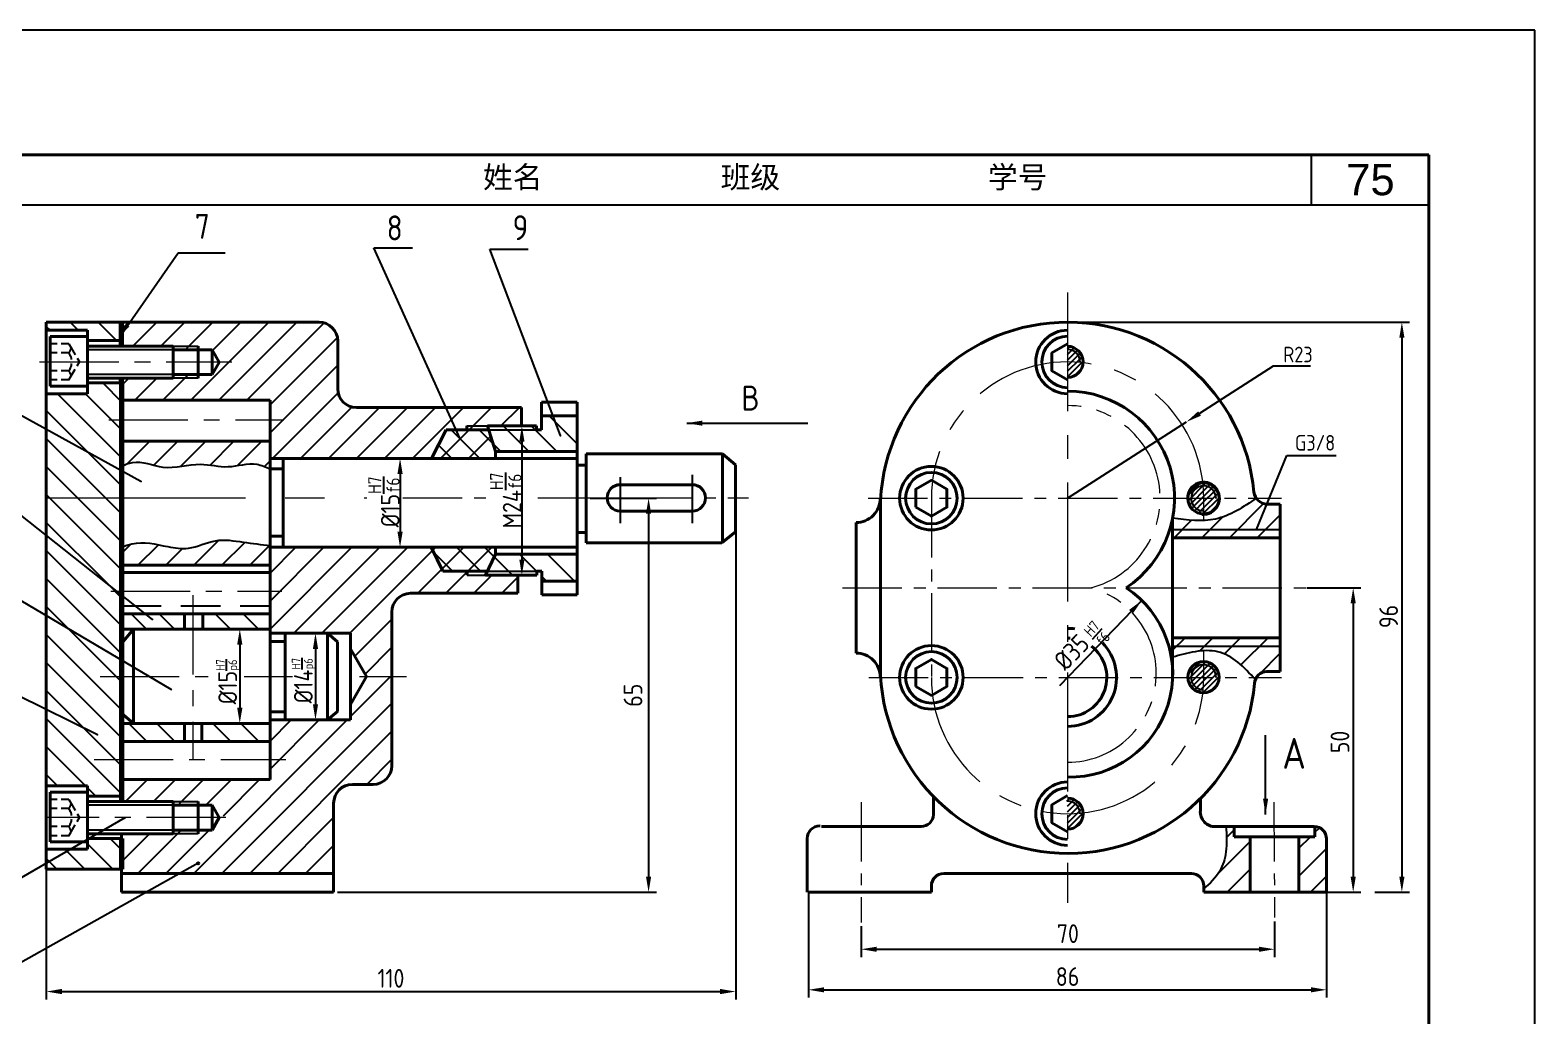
# Model space of a CAD drawing. Header units: millimetres. Extents: x 645 to 2308, y 762 to 2069.
# Drawn here: x 1630.9 to 1872.3, y 869.2 to 1027.3 of the extents above; entities that cross this region are included whole.
import ezdxf

# ---------------------------------------------------------------- set-up
doc = ezdxf.new("R2010")
doc.units = ezdxf.units.MM
doc.linetypes.add('CENTER', pattern=[50.8, 31.75, -6.35, 6.35, -6.35])
doc.linetypes.add('HIDDEN', pattern=[9.525, 6.35, -3.175])
for name, color, linetype in [('尺寸标注', 250, 'Continuous'), ('文字', 7, 'Continuous'), ('细实线', 7, 'Continuous'), ('虚', 7, 'HIDDEN'), ('虚线', 7, 'HIDDEN')]:
    doc.layers.add(name, color=color, linetype=linetype)
for name, color, linetype, lineweight in [('点划线', 7, 'CENTER', 15), ('粗实线', 7, 'Continuous', 40), ('细', 7, 'Continuous', 15)]:
    doc.layers.add(name, color=color, linetype=linetype, lineweight=lineweight)
doc.styles.add('汉字', font='gbenor.shx', dxfattribs={"bigfont": 'gbcbig.shx'})
doc.dimstyles.new('111', dxfattribs={"dimtxt": 3, "dimasz": 2.5, "dimexe": 1.25, "dimexo": 0.625, "dimgap": 1, "dimtad": 1, "dimdsep": 46, "dimtxsty": '汉字', "dimcen": 2.5, "dimadec": 0, "dimazin": 0, "dimtfac": 1, "dimtmove": 0, "dimatfit": 3, "dimfxl": 0, "dimarcsym": 0})
doc.dimstyles.new('ISO-25', dxfattribs={"dimtxt": 3, "dimasz": 2.5, "dimexe": 1.25, "dimexo": 0, "dimtad": 1, "dimdec": 0, "dimdsep": 46, "dimtxsty": '汉字', "dimcen": 2.5, "dimadec": 0, "dimazin": 0, "dimtfac": 1, "dimtdec": 0, "dimtmove": 0, "dimatfit": 3, "dimfxl": 0, "dimarcsym": 0})
doc.dimstyles.new('水平', dxfattribs={"dimtxt": 2.5, "dimasz": 2.5, "dimexe": 1.25, "dimexo": 0, "dimtad": 1, "dimtih": 1, "dimtoh": 1, "dimdsep": 46, "dimtxsty": 'Standard', "dimcen": 2.5, "dimadec": 0, "dimazin": 2, "dimtfac": 1, "dimtmove": 0, "dimatfit": 3, "dimfxl": 0, "dimarcsym": 0})
pattern_1 = [(45, (1210.4667, 63.708), (-2.245064, 2.245064), [])]

# ---------------------------------------------------------------- blocks, each defined once
blk = doc.blocks.new('*D248')
at = {"layer": 'Defpoints', "color": 0, "transparency": 16777216}
for p in [(1744.09, 946.8), (1633.5, 892.75), (1744.09, 873.13)]:
    blk.add_point(p, dxfattribs=at)
at = {"layer": '细实线', "color": 0, "lineweight": -2, "transparency": 16777216}
for p, q in [((1744.09, 946.8), (1744.09, 871.88)), ((1633.5, 892.75), (1633.5, 871.88)), ((1636, 873.13), (1741.59, 873.13))]:
    blk.add_line(p, q, dxfattribs=at)
at = {"layer": '细实线', "color": 0, "transparency": 16777216}
for points in [[(1636, 873.55), (1636, 872.71), (1633.5, 873.13)], [(1741.59, 873.55), (1741.59, 872.71), (1744.09, 873.13)]]:
    blk.add_solid(points, dxfattribs=at)
at = {"layer": '细实线', "color": 0, "transparency": 16777216, "insert": (1688.79, 875.25), "char_height": 3, "attachment_point": 5, "style": '汉字'}
blk.add_mtext('110', dxfattribs=at)
blk = doc.blocks.new('*D249')
at = {"layer": 'Defpoints', "color": 0, "transparency": 16777216}
for p in [(1664.2, 931.22), (1664.2, 916.12), (1664.54, 916.12)]:
    blk.add_point(p, dxfattribs=at)
at = {"layer": '细实线', "color": 0, "lineweight": -2, "transparency": 16777216}
for p, q in [((1664.2, 931.22), (1665.79, 931.22)), ((1664.54, 928.72), (1664.54, 918.62)), ((1664.2, 916.12), (1665.79, 916.12))]:
    blk.add_line(p, q, dxfattribs=at)
at = {"layer": '细实线', "color": 0, "transparency": 16777216}
for points in [[(1664.12, 928.72), (1664.96, 928.72), (1664.54, 931.22)], [(1664.12, 918.62), (1664.96, 918.62), (1664.54, 916.12)]]:
    blk.add_solid(points, dxfattribs=at)
at = {"layer": '细实线', "color": 0, "transparency": 16777216, "insert": (1662.42, 922.79), "char_height": 3, "attachment_point": 5, "rotation": 90, "style": '汉字'}
blk.add_mtext('%%C15{\\H0.46667x;\\SH7/p6;}', dxfattribs=at)
blk = doc.blocks.new('*D250')
at = {"layer": 'Defpoints', "color": 0, "transparency": 16777216}
for p in [(1678.62, 930.56), (1676.68, 916.69), (1678.62, 916.69)]:
    blk.add_point(p, dxfattribs=at)
at = {"layer": '细实线', "color": 0, "lineweight": -2, "transparency": 16777216}
for p, q in [((1678.62, 930.56), (1675.43, 930.56)), ((1676.68, 928.06), (1676.68, 919.19)), ((1678.62, 916.69), (1675.43, 916.69))]:
    blk.add_line(p, q, dxfattribs=at)
at = {"layer": '细实线', "color": 0, "transparency": 16777216}
for points in [[(1676.27, 928.06), (1677.1, 928.06), (1676.68, 930.56)], [(1676.27, 919.19), (1677.1, 919.19), (1676.68, 916.69)]]:
    blk.add_solid(points, dxfattribs=at)
at = {"layer": '细实线', "color": 0, "transparency": 16777216, "insert": (1674.56, 922.97), "char_height": 3, "attachment_point": 5, "rotation": 90, "style": '汉字'}
blk.add_mtext('%%C14{\\H0.46667x;\\SH7/p6;}', dxfattribs=at)
blk = doc.blocks.new('*D251')
at = {"layer": 'Defpoints', "color": 0, "transparency": 16777216}
for p in [(1687.3, 958.58), (1687.3, 944.36), (1690.25, 944.36)]:
    blk.add_point(p, dxfattribs=at)
at = {"layer": '细实线', "color": 0, "lineweight": -2, "transparency": 16777216}
for p, q in [((1687.3, 958.58), (1691.5, 958.58)), ((1690.25, 956.08), (1690.25, 946.86)), ((1687.3, 944.36), (1691.5, 944.36))]:
    blk.add_line(p, q, dxfattribs=at)
at = {"layer": '细实线', "color": 0, "transparency": 16777216}
for points in [[(1689.83, 956.08), (1690.67, 956.08), (1690.25, 958.58)], [(1689.83, 946.86), (1690.67, 946.86), (1690.25, 944.36)]]:
    blk.add_solid(points, dxfattribs=at)
at = {"layer": '细实线', "color": 0, "transparency": 16777216, "insert": (1687.66, 951.63), "char_height": 3, "attachment_point": 5, "rotation": 90, "style": '汉字'}
blk.add_mtext('%%C15{\\H0.7x;\\SH7/f6;}', dxfattribs=at)
blk = doc.blocks.new('*D252')
at = {"layer": 'Defpoints', "color": 0, "transparency": 16777216}
for p in [(1838.88, 891.11), (1755.78, 889.05), (1838.88, 873.41)]:
    blk.add_point(p, dxfattribs=at)
at = {"layer": '细实线', "color": 0, "lineweight": -2, "transparency": 16777216}
for p, q in [((1838.88, 891.11), (1838.88, 872.16)), ((1755.78, 889.05), (1755.78, 872.16)), ((1758.28, 873.41), (1836.38, 873.41))]:
    blk.add_line(p, q, dxfattribs=at)
at = {"layer": '细实线', "color": 0, "transparency": 16777216}
for points in [[(1758.28, 873.82), (1758.28, 872.99), (1755.78, 873.41)], [(1836.38, 873.82), (1836.38, 872.99), (1838.88, 873.41)]]:
    blk.add_solid(points, dxfattribs=at)
at = {"layer": '细实线', "color": 0, "transparency": 16777216, "insert": (1797.33, 875.53), "char_height": 3, "attachment_point": 5, "style": '汉字'}
blk.add_mtext('86', dxfattribs=at)
blk = doc.blocks.new('*D253')
at = {"layer": 'Defpoints', "color": 0, "transparency": 16777216}
for p in [(1835.71, 937.85), (1838.88, 889.05), (1843.15, 889.05)]:
    blk.add_point(p, dxfattribs=at)
at = {"layer": '细实线', "color": 0, "lineweight": -2, "transparency": 16777216}
for p, q in [((1835.71, 937.85), (1844.4, 937.85)), ((1843.15, 935.35), (1843.15, 891.55)), ((1838.88, 889.05), (1844.4, 889.05))]:
    blk.add_line(p, q, dxfattribs=at)
at = {"layer": '细实线', "color": 0, "transparency": 16777216}
for points in [[(1842.74, 935.35), (1843.57, 935.35), (1843.15, 937.85)], [(1842.74, 891.55), (1843.57, 891.55), (1843.15, 889.05)]]:
    blk.add_solid(points, dxfattribs=at)
at = {"layer": '细实线', "color": 0, "transparency": 16777216, "insert": (1841.03, 913.14), "char_height": 3, "attachment_point": 5, "rotation": 90, "style": '汉字'}
blk.add_mtext('50', dxfattribs=at)
blk = doc.blocks.new('*D254')
at = {"layer": 'Defpoints', "color": 0, "transparency": 16777216}
for p in [(1797.33, 980.43), (1846.63, 889.05), (1850.96, 889.05)]:
    blk.add_point(p, dxfattribs=at)
at = {"layer": '细实线', "color": 0, "lineweight": -2, "transparency": 16777216}
for p, q in [((1797.33, 980.43), (1852.21, 980.43)), ((1850.96, 977.93), (1850.96, 891.55)), ((1846.63, 889.05), (1852.21, 889.05))]:
    blk.add_line(p, q, dxfattribs=at)
at = {"layer": '细实线', "color": 0, "transparency": 16777216}
for points in [[(1850.55, 977.93), (1851.38, 977.93), (1850.96, 980.43)], [(1850.55, 891.55), (1851.38, 891.55), (1850.96, 889.05)]]:
    blk.add_solid(points, dxfattribs=at)
at = {"layer": '细实线', "color": 0, "transparency": 16777216, "insert": (1848.84, 933.26), "char_height": 3, "attachment_point": 5, "rotation": 90, "style": '汉字'}
blk.add_mtext('96', dxfattribs=at)
blk = doc.blocks.new('*D256')
at = {"layer": 'Defpoints', "color": 0, "transparency": 16777216}
for p in [(1816.4, 964.44), (1797.33, 952.22)]:
    blk.add_point(p, dxfattribs=at)
at = {"layer": '细实线', "color": 0, "lineweight": -2, "transparency": 16777216}
for p, q in [((1830.34, 973.37), (1818.51, 965.79)), ((1836.32, 973.37), (1830.34, 973.37)), ((1797.33, 952.22), (1816.4, 964.44))]:
    blk.add_line(p, q, dxfattribs=at)
at = {"layer": '细实线', "color": 0, "transparency": 16777216}
blk.add_solid([(1818.28, 966.14), (1818.73, 965.44), (1816.4, 964.44)], dxfattribs=at)
at = {"layer": '细实线', "color": 0, "transparency": 16777216, "insert": (1834.3, 975.25), "char_height": 2.5, "attachment_point": 5, "style": '汉字'}
blk.add_mtext('R23', dxfattribs=at)
blk = doc.blocks.new('*D267')
at = {"layer": 'Defpoints', "color": 0, "ltscale": 0.4, "transparency": 16777216}
for p in [(1720.1, 952.22), (1679.6, 889.05), (1730.12, 889.05)]:
    blk.add_point(p, dxfattribs=at)
at = {"layer": '细实线', "color": 0, "lineweight": -2, "ltscale": 0.4, "transparency": 16777216}
for p, q in [((1720.73, 952.22), (1731.37, 952.22)), ((1730.12, 949.72), (1730.12, 891.55)), ((1680.22, 889.05), (1731.37, 889.05))]:
    blk.add_line(p, q, dxfattribs=at)
at = {"layer": '细实线', "color": 0, "ltscale": 0.4, "transparency": 16777216}
for points in [[(1729.7, 949.72), (1730.53, 949.72), (1730.12, 952.22)], [(1729.7, 891.55), (1730.53, 891.55), (1730.12, 889.05)]]:
    blk.add_solid(points, dxfattribs=at)
at = {"layer": '细实线', "color": 0, "ltscale": 0.4, "transparency": 16777216, "insert": (1727.62, 920.63), "char_height": 3, "attachment_point": 5, "rotation": 90, "style": '汉字'}
blk.add_mtext('65', dxfattribs=at)
blk = doc.blocks.new('*D268')
at = {"layer": 'Defpoints', "color": 0, "ltscale": 0.4, "transparency": 16777216}
for p in [(1764.22, 884.21), (1830.53, 885), (1830.53, 879.91)]:
    blk.add_point(p, dxfattribs=at)
at = {"layer": '细实线', "color": 0, "lineweight": -2, "ltscale": 0.4, "transparency": 16777216}
for p, q in [((1764.22, 883.59), (1764.22, 878.66)), ((1830.53, 884.37), (1830.53, 878.66)), ((1766.72, 879.91), (1828.03, 879.91))]:
    blk.add_line(p, q, dxfattribs=at)
at = {"layer": '细实线', "color": 0, "ltscale": 0.4, "transparency": 16777216}
for points in [[(1766.72, 880.32), (1766.72, 879.49), (1764.22, 879.91)], [(1828.03, 880.32), (1828.03, 879.49), (1830.53, 879.91)]]:
    blk.add_solid(points, dxfattribs=at)
at = {"layer": '细实线', "color": 0, "ltscale": 0.4, "transparency": 16777216, "insert": (1797.38, 882.41), "char_height": 3, "attachment_point": 5, "style": '汉字'}
blk.add_mtext('70', dxfattribs=at)
blk = doc.blocks.new('*D403')
at = {"layer": 'Defpoints', "color": 0, "transparency": 16777216}
for p in [(1706.81, 963.79), (1706.81, 939.88), (1709.79, 939.88)]:
    blk.add_point(p, dxfattribs=at)
at = {"layer": '细实线', "color": 0, "lineweight": -2, "transparency": 16777216}
for p, q in [((1706.81, 963.79), (1711.04, 963.79)), ((1709.79, 961.29), (1709.79, 942.38)), ((1706.81, 939.88), (1711.04, 939.88))]:
    blk.add_line(p, q, dxfattribs=at)
at = {"layer": '细实线', "color": 0, "transparency": 16777216}
for points in [[(1709.38, 961.29), (1710.21, 961.29), (1709.79, 963.79)], [(1709.38, 942.38), (1710.21, 942.38), (1709.79, 939.88)]]:
    blk.add_solid(points, dxfattribs=at)
at = {"layer": '细实线', "color": 0, "transparency": 16777216, "insert": (1707.21, 951.84), "char_height": 3, "attachment_point": 5, "rotation": 90, "style": '汉字'}
blk.add_mtext('M24{\\H0.7x;\\SH7/f6;}', dxfattribs=at)

msp = doc.modelspace()

# ---------------------------------------------------------------- hatches: boundary and pattern name
at = {"layer": '细实线'}
h = msp.add_hatch(dxfattribs=at)
h.set_pattern_fill('ANSI31', angle=90)
h.paths.add_polyline_path([(1645.5746, 980.1285), (1645.2726, 980.4305), (1633.5011, 980.4305), (1633.5011, 979.1493), (1640.1351, 979.1493), (1640.1351, 977.4793), (1645.5746, 977.4793)])
h.paths.add_polyline_path([(1645.5746, 970.6886), (1640.1351, 970.6886), (1640.1351, 968.9683), (1633.5011, 968.9683), (1633.5011, 963.248), (1645.5746, 956.6061)])
h.paths.add_polyline_path([(1645.5746, 956.6061), (1633.5011, 963.248), (1633.5011, 946.2673), (1644.8111, 937.3221), (1645.5746, 937.3221)])
h.paths.add_polyline_path([(1645.5746, 936.7182), (1633.5011, 946.2673), (1633.5011, 933.3642), (1645.5746, 926.2427)])
h.paths.add_polyline_path([(1645.5746, 926.2427), (1633.5011, 933.3642), (1633.5011, 906.13), (1640.1351, 906.13), (1640.1351, 904.7458), (1640.4208, 904.46), (1645.5746, 904.46)])
h.paths.add_polyline_path([(1645.5746, 897.6693), (1640.419, 897.6693), (1640.1765, 897.5292), (1640.1351, 897.4878), (1640.1351, 895.949), (1637.4406, 895.949), (1633.5011, 893.6736), (1633.5011, 892.7727), (1645.5746, 892.7727)])
h.paths.add_polyline_path([(1637.4406, 895.949), (1633.5011, 895.949), (1633.5011, 893.6736)], flags=17)
h = msp.add_hatch(dxfattribs=at)
h.set_pattern_fill('ANSI31', style=0)
h.set_pattern_definition(pattern_1)
h.paths.add_polyline_path([(1657.8421, 976.5947), (1653.8701, 976.5947), (1653.8701, 976.0202), (1657.8421, 976.0202)])
h.paths.add_polyline_path([(1657.8421, 972.0288), (1653.8701, 972.0288), (1653.8701, 971.4318), (1657.8421, 971.4318)])
h = msp.add_hatch(dxfattribs=at)
h.set_pattern_fill('ANSI31', scale=0.2)
h.set_pattern_definition([(45, (-21.81627, 50.5442), (-0.4490128, 0.4490128), [])])
h.paths.add_polyline_path([(1797.3289, 976.5588), (1797.3289, 976.0588, -0.41811326), (1799.3287, 974.0322), (1799.8288, 974.0322, 0.00265918), (1799.8289, 974.0588, 0.41421356)])
edge = h.paths.add_edge_path()
edge.add_line((1797.3289, 976.0588), (1797.3289, 974.0322))
edge.add_line((1797.3289, 974.0322), (1799.3287, 974.0322))
edge.add_arc((1797.3289, 974.0588), 2, 359.238195, 450)
edge = h.paths.add_edge_path()
edge.add_line((1797.3289, 974.0322), (1797.3289, 972.9405))
edge.add_arc((1775.5126, 974.0322), 21.8436, 357.13533, 360)
edge.add_line((1797.3562, 974.0322), (1797.3289, 974.0322))
edge = h.paths.add_edge_path()
edge.add_line((1797.3289, 972.9405), (1797.3289, 971.5588))
edge.add_arc((1797.3289, 974.0588), 2.5, 270, 359.390562)
edge.add_line((1799.8288, 974.0322), (1797.3562, 974.0322))
edge.add_arc((1775.5126, 974.0322), 21.8436, -2.86467, 0, ccw=False)
h = msp.add_hatch(dxfattribs=at)
h.set_pattern_fill('ANSI31', style=0)
h.set_pattern_definition(pattern_1)
h.paths.add_polyline_path([(1704.4453, 963.1808), (1704.2518, 963.7921), (1709.7216, 963.7921), (1709.7216, 966.7517), (1697.4801, 966.7517), (1699.0763, 963.1808)])
at = {"layer": '细实线', "ltscale": 0.4}
for points in [[(1699.7228, 961.7335, 1), (1700.0585, 961.7335, 1)], [(1715.8214, 962.2434, 1), (1716.1572, 962.2434, 1)], [(1702.8796, 958.5767, 1), (1703.2153, 958.5767, 1)], [(1648.5202, 954.8933, 1), (1648.856, 954.8933, 1)], [(1650.3709, 932.792, 1), (1650.7066, 932.792, 1)], [(1653.3685, 921.5464, 1), (1653.7042, 921.5464, 1)], [(1641.5209, 914.2809, 1), (1641.8567, 914.2809, 1)], [(1645.9377, 900.9538, 1), (1646.2734, 900.9538, 1)], [(1657.6891, 893.6881, 1), (1658.0249, 893.6881, 1)]]:
    msp.add_hatch(color=7, dxfattribs=at).paths.add_polyline_path(points)
at = {"layer": '细实线'}
h = msp.add_hatch(dxfattribs=at)
h.set_pattern_fill('ANSI31', scale=0.2)
h.set_pattern_definition([(45, (0, 28.67407), (-0.4490128, 0.4490128), [])])
h.paths.add_polyline_path([(1817.1453, 952.1621), (1821.145, 952.1621, 1.01338519)])
h.paths.add_polyline_path([(1819.1452, 954.1887), (1819.1452, 954.6887, 0.41421356), (1816.6452, 952.1887, 0.00265918), (1816.6453, 952.1621), (1817.1453, 952.1621, -0.41811326)])
h.paths.add_polyline_path([(1819.1452, 954.6887), (1819.1452, 954.1887, -0.41811326), (1821.145, 952.1621), (1821.645, 952.1621, 0.00265918), (1821.6452, 952.1887, 0.41421356)])
h.paths.add_polyline_path([(1821.645, 952.1621), (1819.1725, 952.1621, -0.02834727), (1819.0323, 949.6912, 0.42436631)])
h.paths.add_polyline_path([(1819.1725, 952.1621), (1817.1453, 952.1621, 0.40130543), (1819.0832, 950.1896, 0.02260937)])
h.paths.add_polyline_path([(1817.1453, 952.1621), (1816.6453, 952.1621, 0.39795944), (1819.0323, 949.6912, 0.00573423), (1819.0832, 950.1896, -0.40130543)])
h = msp.add_hatch(dxfattribs=at)
h.set_pattern_fill('ANSI31', scale=0.99, style=0)
h.set_pattern_definition([(45, (1216.117, 71.9613), (-2.222613, 2.222613), [])])
edge = h.paths.add_edge_path()
edge.add_line((1829.3219, 924.4326), (1831.4622, 924.4326))
edge.add_line((1831.4622, 924.4326), (1831.4622, 928.5122))
edge.add_line((1831.4622, 928.5122), (1814.1912, 928.5188))
edge.add_line((1814.1912, 928.5188), (1814.1912, 926.7182))
edge.add_spline(control_points=[(1814.1912, 926.7182), (1815.3743, 927.066), (1817.7135, 927.7333), (1822.755, 927.9921), (1825.4168, 925.3383), (1827.1447, 923.488)], knot_values=[0.57341825, 0.57341825, 0.57341825, 0.57341825, 4.33159129, 7.97932881, 15.13500375, 15.13500375, 15.13500375, 15.13500375], degree=3, periodic=0)
edge.add_line((1827.1447, 923.488), (1827.6341, 923.488))
edge.add_arc((1829.3219, 922.4526), 1.98, 90, 148.472731, ccw=False)
h.paths.add_polyline_path([(1831.4622, 928.5122), (1831.4622, 929.8355), (1814.1912, 929.8412), (1814.1912, 928.5188)])
h.paths.add_polyline_path([(1814.1912, 947.191), (1814.1912, 945.8677), (1831.4622, 945.8677), (1831.4622, 947.191)])
edge = h.paths.add_edge_path()
edge.add_line((1831.4622, 947.191), (1831.4622, 951.2706))
edge.add_line((1831.4622, 951.2706), (1829.3219, 951.2706))
edge.add_arc((1829.3219, 953.2506), 1.98, 211.527269, 270, ccw=False)
edge.add_spline(control_points=[(1827.6341, 952.2152), (1825.5194, 950.7968), (1823.4046, 949.3784), (1821.0826, 948.8697)], knot_values=[0, 0, 0, 0, 7.43055773, 7.43055773, 7.43055773, 7.43055773], degree=3, periodic=0)
edge.add_arc((1819.9847, 952.2152), 3.5211, 269.920193, 288.168489, ccw=False)
edge.add_spline(control_points=[(1819.9798, 948.6942), (1818.1204, 948.5004), (1816.1558, 948.7688), (1814.1912, 949.0372)], knot_values=[8.59167407, 8.59167407, 8.59167407, 8.59167407, 14.39371003, 14.39371003, 14.39371003, 14.39371003], degree=3, periodic=0)
edge.add_line((1814.1912, 949.0372), (1814.1912, 947.191))
edge.add_line((1814.1912, 947.191), (1831.4622, 947.191))
h = msp.add_hatch(dxfattribs=at)
h.set_pattern_fill('ANSI31', scale=0.2)
h.paths.add_polyline_path([(1817.1453, 923.488), (1821.145, 923.488, 1.01338519)])
h.paths.add_polyline_path([(1819.1452, 925.5146), (1819.1452, 926.0146, 0.41421356), (1816.6452, 923.5146, 0.00265918), (1816.6453, 923.488), (1817.1453, 923.488, -0.41811326)])
h.paths.add_polyline_path([(1819.1452, 926.0146), (1819.1452, 925.5146, -0.41811326), (1821.145, 923.488), (1821.645, 923.488, 0.00265918), (1821.6452, 923.5146, 0.41421356)])
h.paths.add_polyline_path([(1821.645, 923.488), (1819.1725, 923.488, -0.02834727), (1819.0323, 921.0171, 0.42436631)])
h.paths.add_polyline_path([(1819.1725, 923.488), (1817.1453, 923.488, 0.40130543), (1819.0832, 921.5155, 0.02260937)])
h.paths.add_polyline_path([(1817.1453, 923.488), (1816.6453, 923.488, 0.39795944), (1819.0323, 921.0171, 0.00573423), (1819.0832, 921.5155, -0.40130543)])
h = msp.add_hatch(dxfattribs=at)
h.set_pattern_fill('ANSI31', style=0)
h.set_pattern_definition(pattern_1)
h.paths.add_polyline_path([(1657.8421, 903.5754), (1653.8701, 903.5754), (1653.8701, 903.0009), (1657.8421, 903.0009)])
h.paths.add_polyline_path([(1657.8421, 899.0094), (1653.8701, 899.0094), (1653.8701, 898.4124), (1657.8421, 898.4124)])
at = {"layer": '细实线', "ltscale": 0.4}
h = msp.add_hatch(dxfattribs=at)
h.set_pattern_fill('ANSI31', scale=0.99, style=0)
h.set_pattern_definition([(45, (-270.241, -48.3838), (-2.2226134, 2.2226134), [])])
edge = h.paths.add_edge_path()
edge.add_spline(control_points=[(1822.74, 899.5798), (1822.8311, 898.2228), (1822.9944, 895.7929), (1821.9007, 892.0862), (1820.1332, 890.4518), (1819.1671, 889.5584)], knot_values=[0, 0, 0, 0, 4.10879703, 7.3572168, 11.27318026, 11.27318026, 11.27318026, 11.27318026], degree=3, periodic=0)
edge.add_line((1819.1671, 889.5584), (1819.1671, 889.0503))
edge.add_line((1819.1671, 889.0503), (1826.6312, 889.0503))
edge.add_line((1826.6312, 889.0503), (1826.6312, 897.9321))
edge.add_line((1826.6312, 897.9321), (1824.047, 897.9321))
edge.add_line((1824.047, 897.9321), (1824.047, 899.5798))
edge.add_line((1824.047, 899.5798), (1822.74, 899.5798))
h.paths.add_polyline_path([(1834.4366, 889.0503), (1838.8781, 889.0503), (1838.8781, 897.5998, 0.39615884), (1837.0208, 899.576), (1837.0208, 897.9321), (1834.4366, 897.9321)])

# ---------------------------------------------------------------- linework, layer by layer
at = {"layer": '点划线', "color": 7, "ltscale": 0.6}
for p, q in [((1797.3289, 985.2033), (1797.3289, 929.1643)), ((1797.3289, 924.2558), (1797.3289, 887.3568))]:
    msp.add_line(p, q, dxfattribs=at)
at = {"layer": '点划线', "color": 7, "ltscale": 0.4}
for p, q in [((1632.4348, 974.0588), (1663.2465, 974.0588)), ((1643.5253, 964.774), (1671.6093, 964.774)), ((1643.8552, 937.3221), (1671.2857, 937.3221)), ((1657.0236, 936.6732), (1657.0236, 910.3159)), ((1642.1235, 923.6233), (1659.4907, 923.6233)), ((1665.2407, 923.6233), (1673.0043, 923.6233)), ((1683.7272, 923.6233), (1691.2877, 923.6233)), ((1641.1732, 910.3159), (1671.9069, 910.3159)), ((1662.2769, 901.0051), (1633.6035, 901.0051))]:
    msp.add_line(p, q, dxfattribs=at)
at = {"layer": '点划线', "color": 7}
msp.add_line((1633.695, 952.2677), (1684.9459, 952.2677), dxfattribs=at)
at = {"layer": '点划线', "color": 7, "ltscale": 0.3}
for p, q in [((1690.6959, 952.2677), (1705.6388, 952.2677)), ((1712.3403, 952.2677), (1746.126, 952.2677)), ((1765.3446, 952.2152), (1831.6758, 952.2152)), ((1775.4853, 952.2152), (1775.4853, 923.488)), ((1819.1452, 952.1887), (1819.1452, 948.6369)), ((1761.2347, 937.8516), (1835.7075, 937.8516)), ((1819.1452, 927.7573), (1819.1452, 923.5146)), ((1765.4402, 923.488), (1831.6758, 923.488)), ((1764.2167, 903.5063), (1764.2167, 884.2148)), ((1830.4411, 903.5063), (1830.5339, 884.9983))]:
    msp.add_line(p, q, dxfattribs=at)
at = {"layer": '点划线', "color": 7, "ltscale": 0.6}
for centre, start, end in [((1797.3289, 952.2152), 0, 180), ((1797.3289, 923.488), 180, 0)]:
    msp.add_arc(centre, 21.8436, start, end, dxfattribs=at)
at = {"layer": '点划线', "color": 7, "ltscale": 0.4}
for centre, radius, start, end in [((1797.3289, 952.2152), 14.8483, 284.679699, 90), ((1797.3289, 924.1255), 14.2325, 270, 74.669874)]:
    msp.add_arc(centre, radius, start, end, dxfattribs=at)
at = {"layer": '粗实线', "color": 7}
for p, q in [((1855.3025, 1007.2513), (1530.3025, 1007.2513)), ((1855.3025, 779.2513), (1855.3025, 1007.2513)), ((1633.5011, 980.4305), (1677.2498, 980.4305)), ((1633.5011, 963.248), (1633.5011, 980.4305)), ((1633.5011, 979.1493), (1640.1351, 979.1493)), ((1640.1351, 978.1281), (1634.1351, 978.1281)), ((1634.1351, 978.1281), (1634.1351, 970.1663)), ((1640.1351, 979.1493), (1640.1351, 968.9683)), ((1640.1351, 977.4793), (1645.5746, 977.4793)), ((1645.5746, 976.5947), (1640.1351, 976.5947)), ((1640.1351, 976.5947), (1653.8701, 976.5947)), ((1645.5746, 977.4793), (1645.5746, 976.5947)), ((1653.8701, 976.5947), (1653.8701, 972.2044)), ((1657.8421, 976.0202), (1653.8701, 976.0202)), ((1657.8421, 976.5947), (1657.8421, 971.4318)), ((1657.8421, 976.0202), (1660.099, 976.0202)), ((1660.099, 976.0202), (1660.099, 972.0288)), ((1660.099, 976.0202), (1661.2512, 974.0245)), ((1680.2498, 977.4305), (1680.2498, 969.7517)), ((1660.099, 972.0288), (1661.271, 974.0588)), ((1653.8701, 971.4318), (1640.1351, 971.4318)), ((1640.1351, 970.6886), (1645.5746, 970.6886)), ((1653.8701, 972.2044), (1653.8701, 971.4318)), ((1657.8421, 972.0288), (1653.8701, 972.0288)), ((1660.099, 972.0288), (1657.8421, 972.0288)), ((1633.5011, 898.0148), (1633.5011, 970.1407)), ((1640.1351, 968.9683), (1633.5011, 968.9683)), ((1634.1351, 970.1663), (1640.1351, 970.1663)), ((1645.5746, 967.9151), (1669.399, 967.9151)), ((1669.399, 967.9151), (1669.399, 907.107)), ((1683.2498, 966.7517), (1709.7216, 966.7517)), ((1709.7216, 966.7517), (1709.7216, 963.7921)), ((1712.9289, 967.6215), (1718.6503, 967.6215)), ((1712.9289, 963.7921), (1712.9289, 967.6215)), ((1718.6503, 967.6215), (1718.6503, 936.7436)), ((1700.9501, 963.7921), (1700.9501, 963.1808)), ((1704.2518, 963.7921), (1705.5469, 959.7)), ((1704.2518, 963.7921), (1712.1126, 963.7921)), ((1712.1126, 963.7921), (1712.1126, 963.1808)), ((1712.9289, 965.401), (1718.6503, 965.401)), ((1712.9289, 963.1808), (1712.9289, 963.7921)), ((1645.5746, 961.3411), (1669.399, 961.3411)), ((1695.2831, 958.5767), (1697.6273, 963.1808)), ((1697.6273, 963.1808), (1704.4453, 963.1808)), ((1712.1126, 963.1808), (1712.9289, 963.1808)), ((1669.399, 958.5767), (1718.6503, 958.5767)), ((1671.4913, 958.5767), (1671.4913, 944.3596)), ((1705.5469, 958.5767), (1705.5469, 959.7)), ((1705.5469, 959.7), (1718.6503, 959.7)), ((1720.1025, 957.498), (1720.1025, 959.3037)), ((1720.1025, 959.3037), (1742.003, 959.3037)), ((1742.003, 959.3037), (1744.0888, 957.5675)), ((1742.003, 959.3037), (1742.003, 945.1752)), ((1669.399, 956.8983), (1671.4913, 956.8983)), ((1718.6503, 957.498), (1720.1025, 957.498)), ((1720.1025, 957.498), (1720.1025, 945.0667)), ((1744.0888, 957.5675), (1744.0888, 946.8029)), ((1725.5793, 954.3822), (1737.137, 954.3822)), ((1767.2992, 952.2152), (1767.2992, 937.8516)), ((1831.4622, 951.2706), (1829.3219, 951.2706)), ((1831.4622, 951.2706), (1831.4622, 937.8516)), ((1725.5793, 950.1532), (1737.137, 950.1532)), ((1814.1912, 949.0372), (1814.1912, 923.488)), ((1720.1025, 946.7325), (1718.6503, 946.7325)), ((1744.0888, 946.8029), (1741.864, 945.0667)), ((1763.393, 948.3207), (1763.393, 937.8516)), ((1669.399, 946.1368), (1671.4913, 946.1368)), ((1669.399, 944.3596), (1718.6503, 944.3596)), ((1697.1142, 940.4936), (1695.2511, 944.3596)), ((1705.5469, 944.3596), (1705.5469, 943.2381)), ((1741.864, 945.0667), (1720.1025, 945.0667)), ((1814.1912, 945.8677), (1831.4622, 945.8677)), ((1703.9772, 939.8823), (1705.5469, 943.2381)), ((1705.5469, 943.2381), (1718.6503, 943.2381)), ((1645.5746, 941.4568), (1669.399, 941.4568)), ((1645.5746, 940.2842), (1669.399, 940.2842)), ((1704.2631, 940.4936), (1697.1142, 940.4936)), ((1701.0192, 939.8823), (1701.0192, 940.4936)), ((1703.9772, 939.8823), (1712.1817, 939.8823)), ((1709.1523, 939.8823), (1709.1523, 936.9671)), ((1712.1817, 939.8823), (1712.1817, 940.4936)), ((1712.1817, 940.4936), (1712.998, 940.4936)), ((1712.998, 936.7436), (1712.998, 940.4936)), ((1712.998, 940.4936), (1712.998, 939.8823)), ((1709.1523, 936.9671), (1691.9345, 936.9671)), ((1712.998, 938.9225), (1718.6503, 938.9225)), ((1718.6503, 936.7436), (1712.998, 936.7436)), ((1763.393, 927.3826), (1763.393, 937.8516)), ((1767.2992, 923.488), (1767.2992, 937.8516)), ((1831.4622, 924.4326), (1831.4622, 937.8516)), ((1645.5746, 933.685), (1669.399, 933.685)), ((1655.6609, 933.685), (1655.6609, 931.2242)), ((1658.5949, 933.685), (1658.5949, 931.2242)), ((1688.9345, 933.9671), (1688.9345, 909.3332)), ((1645.5746, 928.9087), (1647.4695, 931.2242)), ((1647.4695, 931.2242), (1645.5746, 931.2242)), ((1647.4695, 931.2242), (1647.4695, 916.116)), ((1647.4695, 931.2242), (1669.399, 931.2242)), ((1669.399, 930.5606), (1682.2973, 930.5606)), ((1671.809, 929.2615), (1671.809, 930.5606)), ((1678.6122, 930.5606), (1680.2376, 929.2075)), ((1678.6122, 930.5606), (1678.6122, 916.6861)), ((1682.2973, 916.6861), (1682.2973, 930.5606)), ((1814.1912, 929.8412), (1831.4622, 929.8355)), ((1669.399, 929.2615), (1671.809, 929.2615)), ((1671.809, 929.2615), (1671.809, 923.6233)), ((1671.809, 917.9852), (1671.809, 923.6233)), ((1831.4622, 924.4326), (1829.3219, 924.4326)), ((1647.4695, 916.116), (1645.5746, 917.7652)), ((1669.399, 917.9852), (1671.809, 917.9852)), ((1671.809, 917.9852), (1671.809, 916.6861)), ((1678.6122, 916.6861), (1680.2376, 918.0392)), ((1647.4695, 916.116), (1645.5746, 916.116)), ((1669.399, 916.116), (1647.4695, 916.116)), ((1655.6609, 916.116), (1655.6609, 913.2054)), ((1658.4342, 916.116), (1658.4342, 913.2054)), ((1669.399, 916.6861), (1682.2973, 916.6861)), ((1645.5746, 913.2054), (1669.399, 913.2054)), ((1633.5011, 906.13), (1640.1351, 906.13)), ((1640.1351, 906.13), (1640.1351, 895.949)), ((1669.399, 907.107), (1645.5746, 907.107)), ((1685.9345, 906.3332), (1682.5984, 906.3332)), ((1634.1351, 905.0744), (1634.1351, 897.1127)), ((1640.1351, 905.0744), (1634.1351, 905.0744)), ((1640.1351, 904.46), (1645.5746, 904.46)), ((1645.5746, 903.5754), (1640.1351, 903.5754)), ((1640.1351, 903.5754), (1653.8701, 903.5754)), ((1645.5746, 904.46), (1645.5746, 903.5754)), ((1653.8701, 903.5754), (1653.8701, 899.1851)), ((1657.8421, 903.0009), (1653.8701, 903.0009)), ((1657.8421, 903.5754), (1657.8421, 898.4124)), ((1657.8421, 903.0009), (1660.099, 903.0009)), ((1660.099, 903.0009), (1660.099, 899.0094)), ((1660.099, 903.0009), (1661.2512, 901.0051)), ((1679.5984, 903.3332), (1679.5984, 889.0503)), ((1775.8142, 901.4911), (1775.8142, 904.3525)), ((1818.6671, 902.3583), (1818.6671, 904.1728)), ((1660.099, 899.0094), (1661.2512, 901.0051)), ((1633.5011, 892.7471), (1633.5011, 898.0148)), ((1653.8701, 898.4124), (1640.1351, 898.4124)), ((1645.5746, 897.6693), (1645.5746, 898.4124)), ((1653.8701, 899.1851), (1653.8701, 898.4124)), ((1657.8421, 899.0094), (1653.8701, 899.0094)), ((1660.099, 899.0094), (1657.8421, 899.0094)), ((1757.6582, 899.6862), (1757.5806, 899.6862)), ((1757.8365, 899.5798), (1773.8354, 899.5798)), ((1836.8213, 899.5798), (1820.8224, 899.5798)), ((1824.047, 899.5798), (1824.047, 897.9321)), ((1836.8213, 899.5798), (1836.8981, 899.5798)), ((1837.0208, 899.5798), (1837.0208, 897.9321)), ((1640.1351, 895.949), (1633.5011, 895.949)), ((1634.1351, 897.1127), (1640.1351, 897.1127)), ((1640.1351, 897.6693), (1645.5746, 897.6693)), ((1755.5806, 897.6862), (1755.5806, 889.0503)), ((1824.047, 897.9321), (1830.5339, 897.9321)), ((1826.6312, 897.9321), (1826.6312, 889.0503)), ((1837.0208, 897.9321), (1830.5339, 897.9321)), ((1834.4366, 897.9321), (1834.4366, 889.0503)), ((1838.8781, 897.5998), (1838.8781, 889.0503)), ((1645.5746, 892.7727), (1633.5011, 892.7727)), ((1645.5746, 892.7727), (1645.5746, 889.0503)), ((1645.5746, 892.0499), (1679.5984, 892.0499)), ((1777.4707, 892.0465), (1797.3289, 892.0465)), ((1817.1871, 892.0465), (1797.3289, 892.0465)), ((1679.5984, 889.0503), (1645.5746, 889.0503)), ((1755.7797, 889.0503), (1775.4907, 889.0503)), ((1775.4907, 889.0503), (1775.4907, 890.0665)), ((1819.1671, 889.0503), (1819.1671, 890.0665)), ((1838.8781, 889.0503), (1819.1671, 889.0503))]:
    msp.add_line(p, q, dxfattribs=at)
at = {"layer": '粗实线', "color": 7, "lineweight": 80}
for p, q in [((1645.5746, 976.5947), (1645.5746, 980.4305)), ((1645.5746, 970.6886), (1645.5746, 971.4318)), ((1645.5746, 970.6886), (1645.5746, 903.5754)), ((1645.5746, 897.6693), (1645.5746, 892.7727))]:
    msp.add_line(p, q, dxfattribs=at)
at = {"layer": '粗实线'}
for p, q in [((1680.2376, 929.2075), (1680.2376, 918.0392)), ((1684.8779, 923.6233), (1682.2973, 928.093)), ((1682.2973, 919.1536), (1684.8779, 923.6233))]:
    msp.add_line(p, q, dxfattribs=at)
at = {"layer": '粗实线', "color": 7}
for points in [[(1794.8289, 974.0588), (1794.8289, 975.5022), (1797.3289, 976.9456)], [(1794.8289, 974.0588), (1794.8289, 972.6154), (1797.3289, 971.1721)], [(1794.8289, 901.6444), (1794.8289, 903.0878), (1797.3289, 904.5312)], [(1794.8289, 901.6444), (1794.8289, 900.2011), (1797.3289, 898.7577)]]:
    msp.add_lwpolyline(points, dxfattribs=at)
for points in [[(1772.9853, 950.7719), (1775.4853, 949.3285), (1777.9853, 950.7719), (1777.9853, 953.6586), (1775.4853, 955.102), (1772.9853, 953.6586)], [(1772.9853, 922.0446), (1775.4853, 920.6012), (1777.9853, 922.0446), (1777.9853, 924.9314), (1775.4853, 926.3747), (1772.9853, 924.9314)]]:
    msp.add_lwpolyline(points, close=True, dxfattribs=at)
for centre, radius in [((1775.4853, 952.2152), 5.0905), ((1775.4853, 952.2152), 4.1274), ((1819.1452, 952.1887), 2.5), ((1775.4853, 923.488), 5.0905), ((1775.4853, 923.488), 4.1274), ((1819.1452, 923.5146), 2.5)]:
    msp.add_circle(centre, radius, dxfattribs=at)
for centre, radius, start, end in [((1677.2498, 977.4305), 3, 0, 90), ((1797.3289, 950.4008), 30.0297, 5.302695, 180), ((1797.3289, 974.0588), 5.0905, 90, 270), ((1797.3289, 974.0588), 4.1274, 90, 270), ((1797.3289, 974.0588), 2.5, 270, 90), ((1683.2498, 969.7517), 3, 180, 270), ((1797.3289, 952.2152), 17.1591, 303.166532, 90), ((1725.5793, 952.2677), 2.1145, 90, 270), ((1737.137, 952.2677), 2.1145, 270, 90), ((1763.4046, 952.2152), 3.8946, 269.829258, 0), ((1829.4099, 953.4681), 2.1993, 187.630837, 267.705516), ((1691.9345, 933.9671), 3, 90, 180), ((1797.6736, 924.0189), 16.5261, 268.804855, 56.826773), ((1797.3289, 923.488), 7.8634, 81.526566, 90), ((1797.3289, 923.488), 6.293, 86.078782, 90), ((1763.4046, 923.488), 3.8946, 0, 90.170742), ((1797.3289, 923.488), 7.8634, 270, 44.646782), ((1797.3289, 923.488), 6.293, 270, 52.428946), ((1797.3884, 925.3609), 30.0892, 180.111447, 354.575868), ((1829.3219, 922.4526), 1.98, 90, 178.14645), ((1685.9345, 909.3332), 3, 270, 0), ((1682.5984, 903.3332), 3, 90, 180), ((1797.3289, 901.6444), 5.0905, 90, 270), ((1797.3289, 901.6444), 4.1274, 90, 270), ((1797.3289, 901.6444), 2.5, 270, 90), ((1773.8354, 901.5598), 1.98, 270, 358.011204), ((1820.9667, 901.9169), 2.3416, 169.133291, 266.466909), ((1757.5806, 897.6862), 2, 90, 180), ((1836.8981, 897.5998), 1.98, 0, 90), ((1777.4707, 890.0665), 1.98, 90, 180), ((1817.1871, 890.0665), 1.98, 0, 90)]:
    msp.add_arc(centre, radius, start, end, dxfattribs=at)
at = {"layer": '细', "color": 7}
msp.add_line((1822.469, 923.6233), (1822.469, 923.6233), dxfattribs=at)
at = {"layer": '细实线', "color": 7}
for p, q in [((1872.3025, 1027.2513), (1500.3025, 1027.2513)), ((1872.3025, 762.2513), (1872.3025, 1027.2513)), ((1836.4207, 1007.2513), (1836.4207, 999.2513)), ((1530.3025, 999.2513), (1855.3025, 999.2513)), ((1699.8907, 961.7335), (1686.0372, 992.3512)), ((1686.0372, 992.3512), (1692.2733, 992.3512)), ((1715.9893, 962.2434), (1704.651, 992.1624)), ((1704.651, 992.1624), (1710.7926, 992.1624)), ((1654.6372, 991.5052), (1645.5938, 978.5348)), ((1662.1961, 991.5052), (1654.6372, 991.5052)), ((1645.5746, 980.1285), (1645.2726, 980.4305)), ((1645.5746, 979.2595), (1646.7456, 980.4305)), ((1647.3999, 976.5947), (1651.2357, 980.4305)), ((1651.8901, 976.5947), (1655.7259, 980.4305)), ((1656.3802, 976.5947), (1660.216, 980.4305)), ((1656.6808, 967.9151), (1669.1963, 980.4305)), ((1660.2016, 975.9259), (1664.7061, 980.4305)), ((1661.1709, 967.9151), (1673.6864, 980.4305)), ((1665.6611, 967.9151), (1678.0639, 980.3179)), ((1669.399, 967.1629), (1680.2017, 977.9656)), ((1653.8701, 976.0202), (1640.1351, 976.0202)), ((1653.8701, 976.5947), (1657.8421, 976.5947)), ((1669.399, 962.6727), (1680.2498, 973.5236)), ((1653.8701, 972.0288), (1640.1351, 972.0288)), ((1645.5746, 970.2792), (1646.7271, 971.4318)), ((1647.7005, 967.9151), (1651.2172, 971.4318)), ((1652.1907, 967.9151), (1655.7074, 971.4318)), ((1657.8421, 971.4318), (1653.8701, 971.4318)), ((1669.7931, 958.5767), (1680.3205, 969.1042)), ((1648.6881, 954.8933), (1626.6348, 967.0253)), ((1674.2832, 958.5767), (1682.5427, 966.8362)), ((1678.7734, 958.5767), (1686.9483, 966.7517)), ((1683.2635, 958.5767), (1691.4384, 966.7517)), ((1687.7536, 958.5767), (1695.9286, 966.7517)), ((1692.2437, 958.5767), (1698.3879, 964.7209)), ((1700.9501, 963.7921), (1704.2518, 963.7921)), ((1708.6452, 961.9592), (1706.8123, 963.7921)), ((1715.3945, 959.7), (1711.3025, 963.7921)), ((1718.6503, 960.9343), (1714.1837, 965.401)), ((1645.5746, 961.299), (1645.6168, 961.3411)), ((1646.4797, 957.7139), (1650.1069, 961.3411)), ((1650.7523, 957.4965), (1654.597, 961.3411)), ((1655.08, 957.334), (1659.0871, 961.3411)), ((1659.7665, 957.5304), (1663.5773, 961.3411)), ((1664.1694, 957.4432), (1668.0674, 961.3411)), ((1696.7339, 958.5767), (1701.338, 963.1808)), ((1703.0474, 958.5767), (1698.4433, 963.1808)), ((1701.224, 958.5767), (1704.7777, 962.1304)), ((1705.1453, 960.969), (1702.9335, 963.1808)), ((1704.4453, 963.1808), (1712.9289, 963.1808)), ((1706.4142, 959.7), (1705.1453, 960.969)), ((1710.9044, 959.7), (1708.6452, 961.9592)), ((1715.3945, 959.7), (1712.9289, 962.1656)), ((1698.5573, 958.5767), (1696.3878, 960.7463)), ((1827.6341, 947.191), (1832.4987, 959.0345)), ((1832.4987, 959.0345), (1840.4024, 959.0345)), ((1668.5075, 957.2911), (1669.399, 958.1826)), ((1725.5793, 955.6065), (1725.5793, 948.2289)), ((1737.137, 955.9471), (1737.137, 948.2289)), ((1650.5388, 932.792), (1626.5552, 951.7609)), ((1814.1912, 947.191), (1831.4622, 947.191)), ((1645.5746, 943.3385), (1647.1209, 944.8848)), ((1648.183, 941.4568), (1651.4856, 944.7593)), ((1652.6732, 941.4568), (1655.3692, 944.1528)), ((1657.1633, 941.4568), (1661.1758, 945.4693)), ((1661.6534, 941.4568), (1665.3365, 945.1398)), ((1666.1435, 941.4568), (1669.3025, 944.6157)), ((1669.399, 940.2221), (1673.5365, 944.3596)), ((1669.399, 935.732), (1678.0267, 944.3596)), ((1669.399, 931.2418), (1682.5168, 944.3596)), ((1673.2079, 930.5606), (1687.0069, 944.3596)), ((1677.698, 930.5606), (1691.4971, 944.3596)), ((1695.4905, 943.8629), (1695.9872, 944.3596)), ((1696.9507, 940.833), (1700.4773, 944.3596)), ((1703.1701, 940.4936), (1699.304, 944.3596)), ((1701.1014, 940.4936), (1704.9674, 944.3596)), ((1705.3457, 942.808), (1703.7941, 944.3596)), ((1682.1881, 930.5606), (1695.4905, 943.8629)), ((1698.6799, 940.4936), (1695.6578, 943.5157)), ((1708.2714, 939.8823), (1705.3457, 942.808)), ((1712.1503, 940.4936), (1709.4058, 943.2381)), ((1718.2116, 938.9225), (1713.8959, 943.2381)), ((1718.6503, 942.9738), (1718.3861, 943.2381)), ((1693.0848, 936.9671), (1696.9507, 940.833)), ((1697.5749, 936.9671), (1701.1014, 940.4936)), ((1701.0192, 939.8823), (1704.3209, 939.8823)), ((1702.0651, 936.9671), (1704.9803, 939.8823)), ((1704.2631, 940.4936), (1712.998, 940.4936)), ((1706.5552, 936.9671), (1709.1523, 939.5642)), ((1713.7214, 938.9225), (1712.998, 939.6459)), ((1653.5364, 921.5464), (1628.2666, 936.4519)), ((1796.0733, 922.1753), (1809.2423, 935.8205)), ((1649.5776, 931.2242), (1647.1169, 933.685)), ((1654.0678, 931.2242), (1651.607, 933.685)), ((1663.048, 931.2242), (1660.5872, 933.685)), ((1667.5381, 931.2242), (1665.0774, 933.685)), ((1682.9977, 926.88), (1688.9345, 932.8169)), ((1684.6412, 924.0334), (1688.9345, 928.3267)), ((1814.1912, 928.5188), (1831.4622, 928.5122)), ((1682.2973, 917.1994), (1688.7213, 923.6233)), ((1641.6888, 914.2809), (1628.9414, 920.5727)), ((1661.6379, 892.0499), (1688.9345, 919.3465)), ((1649.6359, 913.2054), (1646.7254, 916.116)), ((1654.1261, 913.2054), (1651.2155, 916.116)), ((1657.1478, 892.0499), (1681.784, 916.6861)), ((1663.1063, 913.2054), (1660.1957, 916.116)), ((1667.5964, 913.2054), (1664.6859, 916.116)), ((1669.399, 915.893), (1669.176, 916.116)), ((1669.399, 913.2813), (1672.8037, 916.6861)), ((1669.399, 908.7912), (1677.2939, 916.6861)), ((1658.6162, 913.2054), (1658.4342, 913.3874)), ((1666.128, 892.0499), (1688.9345, 914.8563)), ((1684.9015, 906.3332), (1688.9345, 910.3662)), ((1646.2226, 903.5754), (1649.7543, 907.107)), ((1650.7128, 903.5754), (1654.2445, 907.107)), ((1655.2029, 903.5754), (1658.7346, 907.107)), ((1659.1185, 903.0009), (1663.2247, 907.107)), ((1661.9279, 901.3201), (1667.7148, 907.107)), ((1640.4208, 904.46), (1640.1351, 904.7458)), ((1653.8701, 903.0009), (1640.1351, 903.0009)), ((1653.8701, 903.5754), (1657.8421, 903.5754)), ((1646.1056, 900.9538), (1628.471, 890.7682)), ((1670.6182, 892.0499), (1679.5984, 901.0301)), ((1653.8701, 899.0094), (1640.1351, 899.0094)), ((1645.5746, 893.9471), (1650.0399, 898.4124)), ((1648.1675, 892.0499), (1654.5301, 898.4124)), ((1652.6577, 892.0499), (1659.6172, 899.0094)), ((1657.8421, 898.4124), (1653.8701, 898.4124)), ((1640.1351, 897.4878), (1640.1765, 897.5292)), ((1675.1083, 892.0499), (1679.5984, 896.54)), ((1657.857, 893.6881), (1629.3684, 877.7416))]:
    msp.add_line(p, q, dxfattribs=at)
at = {"layer": '细实线', "color": 7, "linetype": 'Continuous'}
for p, q in [((1797.2314, 903.6421), (1797.3289, 903.7395)), ((1797.3289, 903.7395), (1797.7053, 904.1159)), ((1797.3289, 902.8415), (1798.0117, 903.5243)), ((1797.3289, 901.9435), (1798.5857, 903.2002)), ((1798.0117, 903.5243), (1798.3937, 903.9063)), ((1798.5857, 903.2002), (1798.9408, 903.5554)), ((1799.0105, 902.7271), (1799.3706, 903.0872)), ((1797.305, 900.1236), (1798.7993, 901.6178)), ((1797.3289, 899.2494), (1799.6973, 901.6178)), ((1797.3289, 901.0455), (1797.3492, 901.0658)), ((1797.3492, 901.0658), (1797.9013, 901.6178)), ((1797.9013, 901.6178), (1799.0105, 902.7271)), ((1798.332, 899.3545), (1799.6188, 900.6413)), ((1798.7993, 901.6178), (1799.2773, 902.0958)), ((1799.2773, 902.0958), (1799.6789, 902.4974)), ((1799.6973, 901.6178), (1799.8268, 901.7473))]:
    msp.add_line(p, q, dxfattribs=at)
at = {"layer": '细实线', "color": 7, "ltscale": 0.4}
msp.add_lwpolyline([(1646.5654, 979.9283, 0.7, 0, 0), (1645.4754, 978.5348, 0, 0, 0)], format="xyseb", dxfattribs=at)
msp.add_circle((1657.857, 893.6881), 0.1679, dxfattribs=at)
at = {"layer": '细实线', "color": 7}
for centre, radius, start, end in [((1797.3289, 974.0588), 2, 359.238195, 90), ((1819.1452, 952.1887), 2.6513, 263.972017, 179.42535), ((1819.1452, 952.1887), 2, 359.238195, 268.225244), ((1819.1452, 923.5146), 2, 359.238195, 268.225244), ((1797.3289, 901.6444), 2, 359.238195, 90)]:
    msp.add_arc(centre, radius, start, end, dxfattribs=at)
for points in [[(1645.5746, 957.3306), (1647.3237, 957.9536), (1652.2072, 957.2057), (1658.2302, 957.661), (1662.6904, 957.2707), (1667.2809, 957.661), (1669.399, 956.8983)], [(1827.6341, 952.2152), (1821.0826, 948.8697), (1814.1912, 949.0372)], [(1645.5746, 944.3784), (1647.2472, 944.9138), (1653.003, 944.4609), (1656.2876, 944.196), (1660.6331, 945.3983), (1665.101, 945.1742), (1669.399, 944.6036)], [(1822.74, 899.5798), (1822.74, 895.5121), (1821.745, 892.4539), (1819.1671, 889.5584)]]:
    msp.add_spline(points, degree=3, dxfattribs=at)
msp.add_open_spline([(1827.466, 923.1428), (1825.6337, 925.1154), (1822.9087, 927.9999), (1817.7135, 927.7333), (1815.3743, 927.066), (1814.1912, 926.7182)], degree=3, knots=[0.12949425, 0.12949425, 0.12949425, 0.12949425, 7.7290932, 11.37683071, 15.13500375, 15.13500375, 15.13500375, 15.13500375], dxfattribs=at)
at = {"layer": '细实线', "color": 7, "ltscale": 0.4}
msp.add_point((1657.857, 893.6881), dxfattribs=at)
at = {"layer": '细实线', "color": 7}
msp.add_solid([(1807.2064, 934.3109), (1807.8061, 933.7322), (1809.2423, 935.8205)], dxfattribs=at)
at = {"layer": '虚', "color": 7}
msp.add_line((1645.5746, 934.977), (1669.399, 934.977), dxfattribs=at)
at = {"layer": '虚线', "color": 7, "ltscale": 0.2}
for p, q in [((1637.1351, 976.9456), (1634.1351, 976.9456)), ((1637.1351, 975.5022), (1634.1351, 975.5022)), ((1637.1351, 976.9456), (1637.5041, 976.3064)), ((1637.5041, 976.3064), (1638.8017, 974.0588)), ((1637.5041, 971.8112), (1638.8017, 974.0588)), ((1637.1351, 972.6154), (1634.1351, 972.6154)), ((1637.1351, 971.1721), (1634.1351, 971.1721)), ((1637.1351, 971.1721), (1637.5041, 971.8112)), ((1637.1351, 903.8919), (1634.1351, 903.8919)), ((1637.1351, 903.8919), (1637.5041, 903.2528)), ((1637.5041, 903.2528), (1638.8017, 901.0051)), ((1637.1351, 902.4485), (1634.1351, 902.4485)), ((1637.5041, 898.7575), (1638.8017, 901.0051)), ((1637.1351, 899.5618), (1634.1351, 899.5618)), ((1637.1351, 898.1184), (1634.1351, 898.1184)), ((1637.1351, 898.1184), (1637.5041, 898.7575))]:
    msp.add_line(p, q, dxfattribs=at)
for centre, start, end in [((1635.0501, 976.9456), 325.306353, 345.402141), ((1635.0501, 974.0588), 325.306353, 34.693647), ((1635.0501, 971.1721), 14.597859, 34.693647), ((1635.0501, 903.8919), 325.306353, 345.402141), ((1635.0501, 901.0051), 325.306353, 34.693647), ((1635.0501, 898.1184), 14.597859, 34.693647)]:
    msp.add_arc(centre, 2.5358, start, end, dxfattribs=at)

# ---------------------------------------------------------------- texts
at = {"layer": '尺寸标注', "color": 7, "insert": (1845.9242, 1003.2513), "char_height": 5, "width": 10, "attachment_point": 5}
msp.add_mtext('{\\fArial|b0|i0|c0|p34;75}', dxfattribs=at)
at = {"layer": '文字', "color": 7, "insert": (1698.795, 1003.4788), "char_height": 3.5, "width": 313.5, "attachment_point": 4}
msp.add_mtext('{\\fSimSun|b0|i0|c134|p2;  姓名            班级              学号}', dxfattribs=at)
at = {"layer": '细实线', "color": 7, "attachment_point": 1, "style": '汉字'}
for s, insert, char_height, width in [('7', (1657.3327, 997.7973), 4, 9.357032), ('8', (1688.1035, 997.5458), 4, 9.357032), ('9', (1708.3115, 997.5751), 4, 9.357032), ('B', (1745.0256, 970.2656), 4, 9.357032), ('G3/8', (1833.8195, 962.3448), 2.5, 9.263461), ('A', (1831.7742, 913.7867), 4.95, 7.387829)]:
    msp.add_mtext(s, dxfattribs=dict(at, insert=insert, char_height=char_height, width=width))
at = {"layer": '细实线', "color": 7, "insert": (1799.7832, 931.0431), "char_height": 2.475, "width": 8.503086, "attachment_point": 1, "rotation": 47.565567, "style": '汉字'}
msp.add_mtext('\\A1;{\\H0.7x;\\SH7/f6;}', dxfattribs=at)
at = {"layer": '细实线', "color": 7, "insert": (1797.9774, 927.5426), "char_height": 3, "attachment_point": 5, "rotation": 46.017271, "style": '汉字'}
msp.add_mtext('%%c35', dxfattribs=at)

# ---------------------------------------------------------------- dimensions: what is measured, and where the dimension line sits
at = {"layer": '细实线', "color": 7}
for base, p1, p2, text, picture, middle in [((1850.9643, 889.0503), (1797.3289, 980.4305), (1846.625, 889.0503), '96', '*D254', (1850.9643, 933.2563)), ((1690.2507, 944.3596), (1687.2981, 958.5767), (1687.2981, 944.3596), '%%C15{\\H0.7x;\\SH7/f6;}', '*D251', (1690.2507, 951.6343)), ((1843.154, 889.0503), (1835.7075, 937.8516), (1838.8781, 889.0503), '50', '*D253', (1843.154, 913.1411)), ((1664.5416, 916.116), (1664.2034, 931.2242), (1664.2034, 916.116), '%%C15{\\H0.46667x;\\SH7/p6;}', '*D249', (1664.5416, 922.7909)), ((1676.6835, 916.6861), (1678.6238, 930.5606), (1678.6238, 916.6861), '%%C14{\\H0.46667x;\\SH7/p6;}', '*D250', (1676.6835, 922.9662))]:
    dim = msp.add_linear_dim(base=base, p1=p1, p2=p2, angle=90, text=text, dimstyle='ISO-25', dxfattribs=at)
    dim.commit()
    dim.dimension.update_dxf_attribs({"geometry": picture, "text_midpoint": middle, "dimtype": 160})
dim = msp.add_radius_dim(center=(1797.3289, 952.2152), mpoint=(1816.4042, 964.439), text='R23', dimstyle='水平', override={"dimtxsty": '汉字'}, dxfattribs=at)
dim.commit()
dim.dimension.update_dxf_attribs({"geometry": '*D256', "text_midpoint": (1834.3021, 973.3716), "dimtype": 164})
dim = msp.add_linear_dim(base=(1709.7948, 939.8823), p1=(1706.8123, 963.7921), p2=(1706.8123, 939.8823), angle=90, text='M<>{\\H0.7x;\\SH7/f6;}', dimstyle='ISO-25', dxfattribs=at)
dim.commit()
dim.dimension.update_dxf_attribs({"geometry": '*D403', "text_midpoint": (1707.2055, 951.8372)})
at = {"layer": '细实线', "color": 7, "ltscale": 0.4}
dim = msp.add_linear_dim(base=(1730.1182, 889.0503), p1=(1720.1025, 952.2152), p2=(1679.5984, 889.0503), angle=90, text='65', dimstyle='111', dxfattribs=at)
dim.commit()
dim.dimension.update_dxf_attribs({"geometry": '*D267', "text_midpoint": (1730.1182, 920.6328), "dimtype": 160})
at = {"layer": '细实线', "color": 7}
dim = msp.add_linear_dim(base=(1744.0888, 873.1291), p1=(1633.5011, 892.7471), p2=(1744.0888, 946.8029), text='110', dimstyle='ISO-25', dxfattribs=at)
dim.commit()
dim.dimension.update_dxf_attribs({"geometry": '*D248', "text_midpoint": (1688.795, 875.2541)})
dim = msp.add_linear_dim(base=(1838.8781, 873.4074), p1=(1755.7797, 889.0503), p2=(1838.8781, 891.1093), text='86', dimstyle='ISO-25', dxfattribs=at)
dim.commit()
dim.dimension.update_dxf_attribs({"geometry": '*D252', "text_midpoint": (1797.3289, 873.4074), "dimtype": 160})
at = {"layer": '细实线', "color": 7, "ltscale": 0.4}
dim = msp.add_linear_dim(base=(1830.5339, 879.9056), p1=(1764.2167, 884.2148), p2=(1830.5339, 884.9983), text='70', dimstyle='111', dxfattribs=at)
dim.commit()
dim.dimension.update_dxf_attribs({"geometry": '*D268', "text_midpoint": (1797.3753, 882.4056)})

# ---------------------------------------------------------------- leaders
at = {"layer": '细实线', "color": 7}
for points in [[(1736.2367, 964.2441), (1755.6714, 964.2441)], [(1829.0962, 901.526), (1829.0962, 914.2326)]]:
    msp.add_leader(points, dimstyle='ISO-25', override={"dimgap": 0.625, "dimtad": 0}, dxfattribs=at)

doc.saveas('drawing.dxf')
